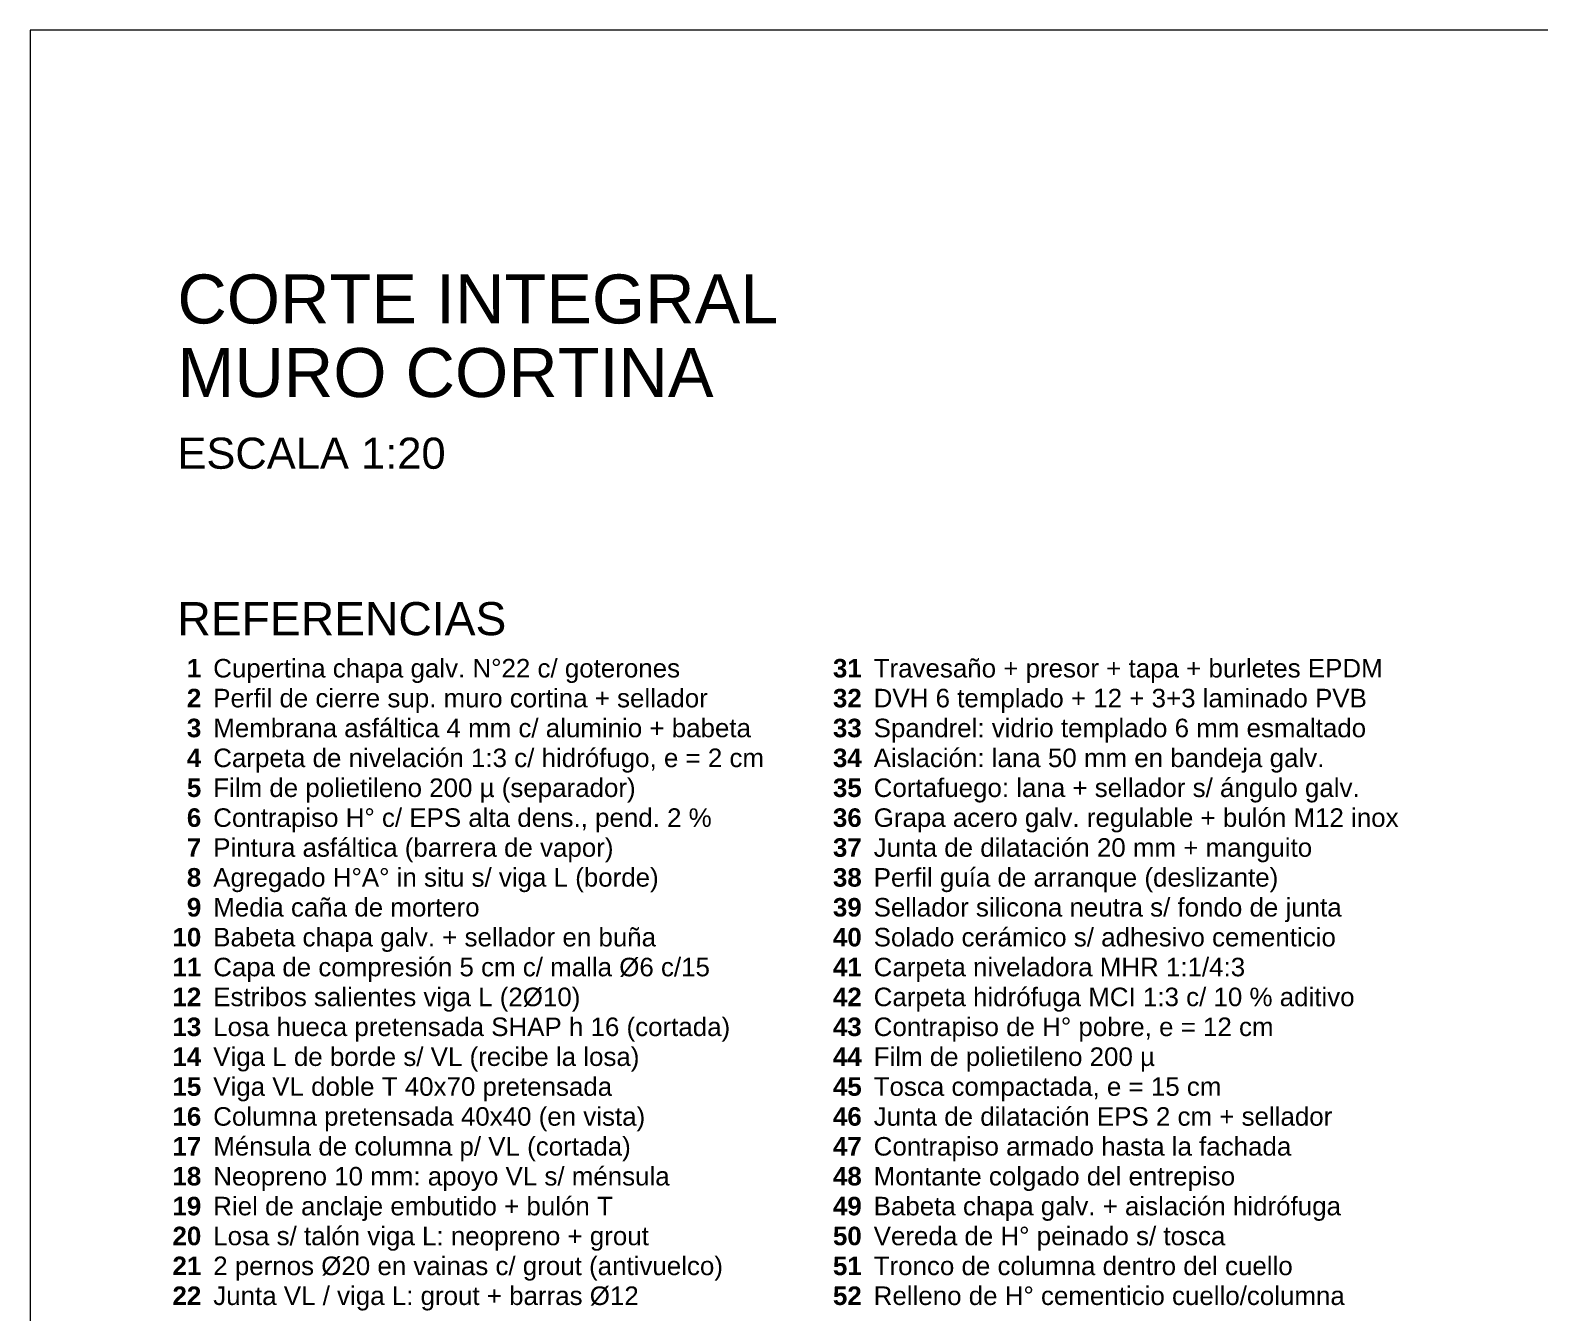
# Model space of a CAD drawing. Header units: millimetres. Extents: x 0 to 297, y 0 to 420.
# Drawn here: x 0 to 164.1, y 280.5 to 420 of the extents above; entities that cross this region are included whole.
import ezdxf
from ezdxf.enums import TextEntityAlignment as Align

# ---------------------------------------------------------------- set-up
doc = ezdxf.new("R2010")
doc.units = ezdxf.units.MM
doc.layers.add('0-MARCO-A3', color=7, linetype='Continuous')
doc.layers.add('3-TEXTOS', color=7, linetype='Continuous')
doc.styles.add('ARIAL', font='arial.ttf')
doc.styles.add('ARIAL-NEGRITA', font='arialbd.ttf')

msp = doc.modelspace()

# ---------------------------------------------------------------- linework, layer by layer
at = {"layer": '0-MARCO-A3', "lineweight": 13}
msp.add_lwpolyline([(0, 0), (297, 0), (297, 420), (0, 420)], close=True, dxfattribs=at)

# ---------------------------------------------------------------- texts
at = {"layer": '3-TEXTOS', "style": 'ARIAL'}
for s, height, p in [('CORTE INTEGRAL', 5.328, (16, 388.1)), ('MURO CORTINA', 5.328, (16, 380.1)), ('ESCALA 1:20', 3.384, (16, 372.3)), ('REFERENCIAS', 3.6, (16, 354.2)), ('Cupertina chapa galv. N°22 c/ goterones', 2.016, (19.9, 349.6)), ('Travesaño + presor + tapa + burletes EPDM', 2.016, (91.7, 349.6)), ('Perfil de cierre sup. muro cortina + sellador', 2.016, (19.9, 346.35)), ('DVH 6 templado + 12 + 3+3 laminado PVB', 2.016, (91.7, 346.35)), ('Membrana asfáltica 4 mm c/ aluminio + babeta', 2.016, (19.9, 343.1)), ('Spandrel: vidrio templado 6 mm esmaltado', 2.016, (91.7, 343.1)), ('Carpeta de nivelación 1:3 c/ hidrófugo, e = 2 cm', 2.016, (19.9, 339.85)), ('Aislación: lana 50 mm en bandeja galv.', 2.016, (91.7, 339.85)), ('Film de polietileno 200 µ (separador)', 2.016, (19.9, 336.6)), ('Cortafuego: lana + sellador s/ ángulo galv.', 2.016, (91.7, 336.6)), ('Contrapiso H° c/ EPS alta dens., pend. 2 %', 2.016, (19.9, 333.35)), ('Grapa acero galv. regulable + bulón M12 inox', 2.016, (91.7, 333.35)), ('Pintura asfáltica (barrera de vapor)', 2.016, (19.9, 330.1)), ('Junta de dilatación 20 mm + manguito', 2.016, (91.7, 330.1)), ('Agregado H°A° in situ s/ viga L (borde)', 2.016, (19.9, 326.85)), ('Perfil guía de arranque (deslizante)', 2.016, (91.7, 326.85)), ('Media caña de mortero', 2.016, (19.9, 323.6)), ('Sellador silicona neutra s/ fondo de junta', 2.016, (91.7, 323.6)), ('Babeta chapa galv. + sellador en buña', 2.016, (19.9, 320.35)), ('Solado cerámico s/ adhesivo cementicio', 2.016, (91.7, 320.35)), ('Capa de compresión 5 cm c/ malla Ø6 c/15', 2.016, (19.9, 317.1)), ('Carpeta niveladora MHR 1:1/4:3', 2.016, (91.7, 317.1)), ('Estribos salientes viga L (2Ø10)', 2.016, (19.9, 313.85)), ('Carpeta hidrófuga MCI 1:3 c/ 10 % aditivo', 2.016, (91.7, 313.85)), ('Losa hueca pretensada SHAP h 16 (cortada)', 2.016, (19.9, 310.6)), ('Contrapiso de H° pobre, e = 12 cm', 2.016, (91.7, 310.6)), ('Viga L de borde s/ VL (recibe la losa)', 2.016, (19.9, 307.35)), ('Film de polietileno 200 µ', 2.016, (91.7, 307.35)), ('Viga VL doble T 40x70 pretensada', 2.016, (19.9, 304.1)), ('Tosca compactada, e = 15 cm', 2.016, (91.7, 304.1)), ('Columna pretensada 40x40 (en vista)', 2.016, (19.9, 300.85)), ('Junta de dilatación EPS 2 cm + sellador', 2.016, (91.7, 300.85)), ('Ménsula de columna p/ VL (cortada)', 2.016, (19.9, 297.6)), ('Contrapiso armado hasta la fachada', 2.016, (91.7, 297.6)), ('Neopreno 10 mm: apoyo VL s/ ménsula', 2.016, (19.9, 294.35)), ('Montante colgado del entrepiso', 2.016, (91.7, 294.35)), ('Riel de anclaje embutido + bulón T', 2.016, (19.9, 291.1)), ('Babeta chapa galv. + aislación hidrófuga', 2.016, (91.7, 291.1)), ('Losa s/ talón viga L: neopreno + grout', 2.016, (19.9, 287.85)), ('Vereda de H° peinado s/ tosca', 2.016, (91.7, 287.85)), ('2 pernos Ø20 en vainas c/ grout (antivuelco)', 2.016, (19.9, 284.6)), ('Tronco de columna dentro del cuello', 2.016, (91.7, 284.6)), ('Junta VL / viga L: grout + barras Ø12', 2.016, (19.9, 281.35)), ('Relleno de H° cementicio cuello/columna', 2.016, (91.7, 281.35))]:
    msp.add_text(s, height=height, dxfattribs=at).set_placement(p)
at = {"layer": '3-TEXTOS', "style": 'ARIAL-NEGRITA'}
for s, height, p in [('1', 2.02, (18.6, 349.6)), ('31', 2.016, (90.4, 349.6)), ('2', 2.02, (18.6, 346.35)), ('32', 2.016, (90.4, 346.35)), ('3', 2.02, (18.6, 343.1)), ('33', 2.016, (90.4, 343.1)), ('4', 2.02, (18.6, 339.85)), ('34', 2.016, (90.4, 339.85)), ('5', 2.02, (18.6, 336.6)), ('35', 2.016, (90.4, 336.6)), ('6', 2.02, (18.6, 333.35)), ('36', 2.016, (90.4, 333.35)), ('7', 2.02, (18.6, 330.1)), ('37', 2.016, (90.4, 330.1)), ('8', 2.02, (18.6, 326.85)), ('38', 2.016, (90.4, 326.85)), ('9', 2.02, (18.6, 323.6)), ('39', 2.016, (90.4, 323.6)), ('10', 2.016, (18.6, 320.35)), ('40', 2.016, (90.4, 320.35)), ('11', 2.016, (18.6, 317.1)), ('41', 2.016, (90.4, 317.1)), ('12', 2.016, (18.6, 313.85)), ('42', 2.016, (90.4, 313.85)), ('13', 2.016, (18.6, 310.6)), ('43', 2.016, (90.4, 310.6)), ('14', 2.016, (18.6, 307.35)), ('44', 2.016, (90.4, 307.35)), ('15', 2.016, (18.6, 304.1)), ('45', 2.016, (90.4, 304.1)), ('16', 2.016, (18.6, 300.85)), ('46', 2.016, (90.4, 300.85)), ('17', 2.016, (18.6, 297.6)), ('47', 2.016, (90.4, 297.6)), ('18', 2.016, (18.6, 294.35)), ('48', 2.016, (90.4, 294.35)), ('19', 2.016, (18.6, 291.1)), ('49', 2.016, (90.4, 291.1)), ('20', 2.016, (18.6, 287.85)), ('50', 2.016, (90.4, 287.85)), ('21', 2.016, (18.6, 284.6)), ('51', 2.016, (90.4, 284.6)), ('22', 2.016, (18.6, 281.35)), ('52', 2.016, (90.4, 281.35))]:
    msp.add_text(s, height=height, dxfattribs=at).set_placement(p, align=Align.RIGHT)

doc.saveas('drawing.dxf')
